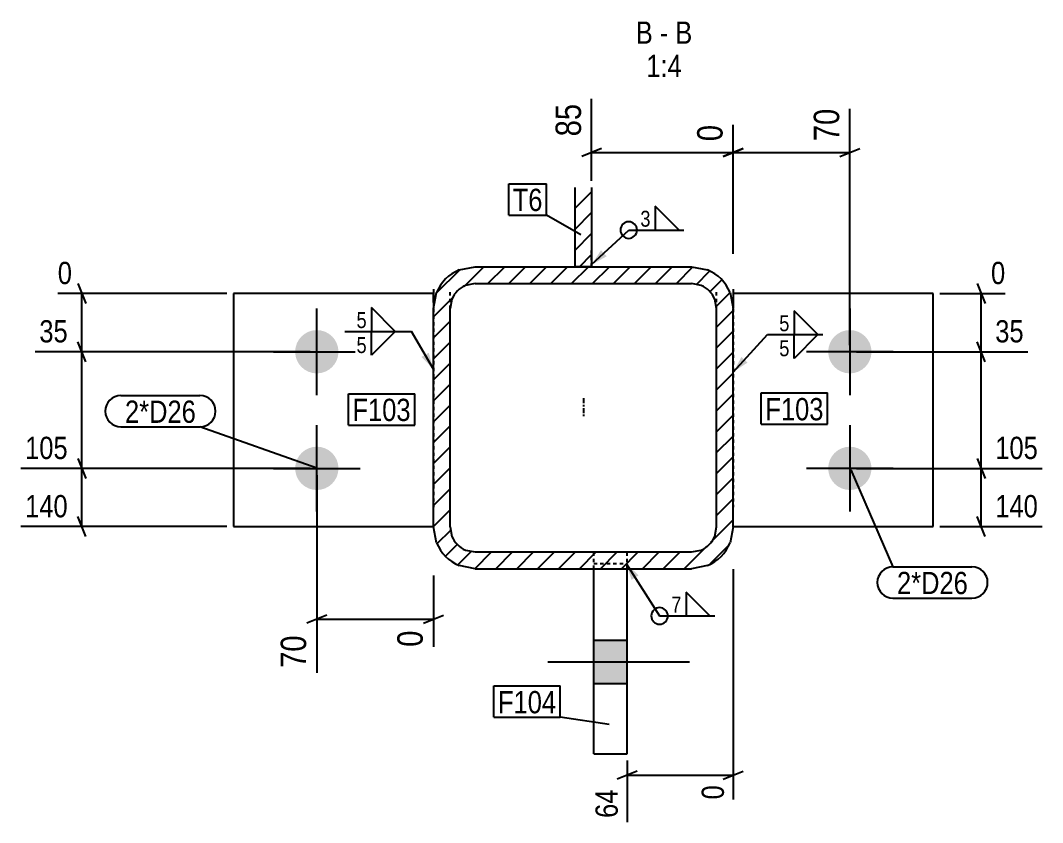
# Model space of a CAD drawing. Header units: millimetres. Extents: x 24 to 45421, y 9 to 1226.
# Drawn here: x 15414 to 16027, y 9 to 491 of the extents above; entities that cross this region are included whole.
import ezdxf

# ---------------------------------------------------------------- set-up
doc = ezdxf.new("R2010")
doc.units = ezdxf.units.MM
doc.linetypes.add('DXK_LINE_DOT2', pattern=[3.9198, 1.9599, -1.9599])
doc.linetypes.add('DXK_LINE_DOT3', pattern=[5.9187, 2.979, -0.9799, 0.9799, -0.9799])
for name, color, linetype in [('MÅLSÆTNING', 7, 'Continuous'), ('STÅL', 7, 'Continuous'), ('TEKST', 7, 'Continuous')]:
    doc.layers.add(name, color=color, linetype=linetype)
doc.styles.add('Arial Narrow', font='ARIALN.TTF', dxfattribs={"height": 0.2})

msp = doc.modelspace()

# ---------------------------------------------------------------- hatches: boundary and pattern name
at = {"layer": 'STÅL', "linetype": 'Continuous'}
h = msp.add_hatch(dxfattribs=at)
h.set_pattern_fill('', scale=2.8, style=0, pattern_type=0)
h.set_pattern_definition([(45, (15746.5965, 390.66), (-6.2862, 6.2862), [])])
h.paths.add_polyline_path([(15756.6, 390.66), (15746.6, 390.66), (15746.6, 343.06), (15756.6, 343.06)])
h = msp.add_hatch(dxfattribs=at)
h.set_pattern_fill('', scale=2.8, style=0, pattern_type=0)
h.set_pattern_definition([(45, (15839.6934, 327.51), (-6.28618, 6.28618), [])])
h.paths.add_polyline_path([(15841.6, 317.87), (15839.69, 327.51), (15834.27, 335.68), (15826.16, 341.14), (15816.6, 343.06), (15686.6, 343.06), (15677.03, 341.14), (15668.92, 335.68), (15663.5, 327.51), (15661.6, 317.87), (15661.6, 186.89), (15663.5, 177.26), (15668.92, 169.08), (15677.03, 163.62), (15686.6, 161.71), (15816.6, 161.71), (15826.16, 163.62), (15834.27, 169.08), (15839.69, 177.26), (15841.6, 186.89)])
h.paths.add_polyline_path([(15830.45, 181.11), (15827.2, 176.21), (15822.34, 172.93), (15816.6, 171.78), (15686.6, 171.78), (15680.86, 172.93), (15675.99, 176.21), (15672.74, 181.11), (15671.6, 186.89), (15671.6, 317.87), (15672.74, 323.65), (15675.99, 328.56), (15680.86, 331.83), (15686.6, 332.98), (15816.6, 332.98), (15822.34, 331.83), (15827.2, 328.56), (15830.45, 323.65), (15831.6, 317.87), (15831.6, 186.89)])
for points in [[(15591.6, 304.99, -1), (15591.6, 278.99, -1)], [(15911.6, 278.99, -1), (15911.6, 304.99, -1)], [(15591.6, 234.99, -1), (15591.6, 208.99, -1)], [(15911.6, 208.99, -1), (15911.6, 234.99, -1)], [(15777.85, 92.81), (15777.85, 118.81), (15757.85, 118.81), (15757.85, 92.81)]]:
    msp.add_hatch(color=96, dxfattribs=at).paths.add_polyline_path(points)
at = {"layer": 'TEKST', "linetype": 'Continuous'}
for points in [[(15765.61, 349.29), (15756.6, 344.29), (15762.19, 352.95)], [(15658.78, 291.39), (15661.6, 281.48), (15654.45, 288.9)], [(15850.2, 285.49), (15841.6, 279.81), (15846.51, 288.87)], [(15780.58, 155.07), (15777.3, 164.84), (15784.79, 157.76)]]:
    msp.add_hatch(color=3, dxfattribs=at).paths.add_polyline_path(points)

# ---------------------------------------------------------------- linework, layer by layer
at = {"layer": 'MÅLSÆTNING', "color": 7, "linetype": 'Continuous'}
for p, q in [((15756.6, 394.66), (15756.6, 443.73)), ((15911.6, 295.99), (15911.6, 437.9)), ((15841.6, 350.75), (15841.6, 428.15)), ((15841.6, 350.75), (15841.6, 428.15)), ((15762.6, 414), (15750.6, 409.2)), ((15756.6, 411.6), (15841.6, 411.6)), ((15847.6, 414), (15835.6, 409.2)), ((15835.6, 409.2), (15847.6, 414)), ((15841.6, 411.6), (15911.6, 411.6)), ((15905.6, 409.2), (15917.6, 414)), ((15448.21, 332.99), (15453.01, 320.99)), ((15987.95, 332.99), (15992.75, 320.99)), ((15537.6, 326.99), (15436.08, 326.99)), ((15450.61, 291.99), (15450.61, 326.99)), ((15965.6, 326.99), (16004.88, 326.99)), ((15990.35, 291.99), (15990.35, 326.99)), ((15453.01, 285.99), (15448.21, 297.99)), ((15453.01, 285.99), (15448.21, 297.99)), ((15992.75, 285.99), (15987.95, 297.99)), ((15992.75, 285.99), (15987.95, 297.99)), ((15587.6, 291.99), (15422.45, 291.99)), ((15450.61, 221.99), (15450.61, 291.99)), ((15915.6, 291.99), (16018.51, 291.99)), ((15990.35, 221.99), (15990.35, 291.99)), ((15448.21, 227.99), (15453.01, 215.99)), ((15448.21, 227.99), (15453.01, 215.99)), ((15987.95, 227.99), (15992.75, 215.99)), ((15987.95, 227.99), (15992.75, 215.99)), ((15587.6, 221.99), (15413.92, 221.99)), ((15587.6, 221.99), (15413.92, 221.99)), ((15450.61, 186.99), (15450.61, 221.99)), ((15915.6, 221.99), (16027.04, 221.99)), ((15990.35, 186.99), (15990.35, 221.99)), ((15591.6, 217.99), (15591.6, 99.28)), ((15453.01, 180.99), (15448.21, 192.99)), ((15992.75, 180.99), (15987.95, 192.99)), ((15537.6, 186.99), (15413.92, 186.99)), ((15965.6, 186.99), (16027.04, 186.99)), ((15841.6, 161.37), (15841.6, 23.23)), ((15661.6, 157.71), (15661.6, 114.86)), ((15597.6, 133.81), (15585.6, 129.01)), ((15591.6, 131.41), (15661.6, 131.41)), ((15655.6, 129.01), (15667.6, 133.81)), ((15777.85, 46.7), (15777.85, 9.6)), ((15783.85, 40.16), (15771.85, 35.36)), ((15777.85, 37.76), (15841.6, 37.76)), ((15835.6, 35.36), (15847.6, 40.16))]:
    msp.add_line(p, q, dxfattribs=at)
at = {"layer": 'STÅL', "color": 2, "linetype": 'Continuous'}
for p, q in [((15746.6, 343.06), (15746.6, 390.66)), ((15756.6, 390.66), (15756.6, 343.06)), ((15677.03, 341.14), (15686.6, 343.06)), ((15686.6, 343.06), (15816.6, 343.06)), ((15756.6, 343.06), (15746.6, 343.06)), ((15816.6, 343.06), (15826.16, 341.14)), ((15686.6, 332.98), (15680.86, 331.83)), ((15686.6, 332.98), (15816.6, 332.98)), ((15822.34, 331.83), (15816.6, 332.98)), ((15661.6, 326.99), (15541.6, 326.99)), ((15541.6, 326.99), (15541.6, 186.99)), ((15661.6, 329.6), (15661.6, 326.99)), ((15661.6, 317.87), (15663.5, 327.51)), ((15661.6, 321.56), (15661.6, 326.99)), ((15839.69, 327.51), (15841.6, 317.87)), ((15841.6, 329.6), (15841.6, 326.99)), ((15841.6, 326.99), (15841.6, 321.56)), ((15961.6, 326.99), (15841.6, 326.99)), ((15961.6, 186.99), (15961.6, 326.99)), ((15661.6, 321.56), (15661.6, 317.87)), ((15672.74, 323.65), (15671.6, 317.87)), ((15831.6, 317.87), (15830.45, 323.65)), ((15841.6, 321.56), (15841.6, 317.87)), ((15661.6, 186.89), (15661.6, 317.87)), ((15671.6, 186.89), (15671.6, 317.87)), ((15831.6, 186.89), (15831.6, 317.87)), ((15841.6, 186.89), (15841.6, 317.87)), ((15541.6, 186.99), (15661.58, 186.99)), ((15663.5, 177.26), (15661.6, 186.89)), ((15671.6, 186.89), (15672.74, 181.11)), ((15830.45, 181.11), (15831.6, 186.89)), ((15841.6, 186.89), (15839.69, 177.26)), ((15841.61, 186.99), (15961.6, 186.99)), ((15680.86, 172.93), (15686.6, 171.78)), ((15816.6, 171.78), (15822.34, 172.93)), ((15686.6, 171.78), (15816.6, 171.78)), ((15686.6, 161.71), (15677.03, 163.62)), ((15686.6, 161.71), (15816.6, 161.71)), ((15757.85, 50.7), (15757.85, 161.71)), ((15777.85, 50.7), (15777.85, 161.71)), ((15826.16, 163.62), (15816.6, 161.71)), ((15757.85, 50.7), (15777.85, 50.7))]:
    msp.add_line(p, q, dxfattribs=at)
at = {"layer": 'STÅL', "color": 7, "linetype": 'DXK_LINE_DOT2'}
for p, q in [((15746.6, 343.06), (15746.6, 354.78)), ((15756.6, 343.06), (15756.6, 354.78)), ((15661.6, 326.99), (15661.6, 321.56)), ((15671.6, 317.87), (15671.6, 329.6)), ((15831.6, 317.87), (15831.6, 329.6)), ((15841.6, 326.99), (15841.6, 321.56)), ((15661.6, 321.56), (15661.6, 198.62)), ((15841.6, 321.56), (15841.6, 198.62)), ((15661.6, 186.89), (15661.6, 198.62)), ((15671.6, 186.89), (15671.6, 198.62)), ((15831.6, 186.89), (15831.6, 198.62)), ((15841.6, 186.89), (15841.6, 198.62)), ((15661.6, 186.99), (15661.58, 186.99)), ((15841.6, 186.99), (15841.61, 186.99)), ((15757.85, 161.71), (15757.85, 173.43)), ((15777.85, 161.71), (15777.85, 173.43)), ((15757.85, 164.84), (15777.85, 164.84))]:
    msp.add_line(p, q, dxfattribs=at)
at = {"layer": 'STÅL', "color": 96, "linetype": 'Continuous'}
for p, q in [((15591.6, 265.99), (15591.6, 317.99)), ((15911.6, 317.99), (15911.6, 265.99)), ((15565.6, 291.99), (15617.6, 291.99)), ((15937.6, 291.99), (15885.6, 291.99)), ((15591.6, 195.99), (15591.6, 247.99)), ((15911.6, 247.99), (15911.6, 195.99)), ((15565.6, 221.99), (15617.6, 221.99)), ((15937.6, 221.99), (15885.6, 221.99)), ((15757.85, 118.81), (15777.85, 118.81)), ((15730.35, 105.81), (15815.35, 105.81)), ((15757.85, 92.81), (15777.85, 92.81))]:
    msp.add_line(p, q, dxfattribs=at)
at = {"layer": 'STÅL', "color": 7, "linetype": 'DXK_LINE_DOT3'}
msp.add_line((15751.6, 264.11), (15751.6, 252.38), dxfattribs=at)
at = {"layer": 'STÅL', "color": 2, "linetype": 'Continuous'}
for centre, radius, start, end in [((15686.72, 317.99), 25.09, 112.7149, 157.71377), ((15816.47, 317.99), 25.09, 22.28623, 67.2851), ((15686.67, 317.94), 15.06, 112.7149, 157.71377), ((15816.52, 317.94), 15.06, 22.28623, 67.2851), ((15686.67, 186.82), 15.06, 202.28623, 247.2851), ((15816.52, 186.82), 15.06, 292.7149, 337.71377), ((15686.72, 186.77), 25.09, 202.28623, 247.2851), ((15816.47, 186.77), 25.09, 292.7149, 337.71377)]:
    msp.add_arc(centre, radius, start, end, dxfattribs=at)
at = {"layer": 'TEKST', "color": 3, "linetype": 'Continuous'}
for p, q in [((15756.6, 344.29), (15778.82, 365.07)), ((15661.6, 281.48), (15648.52, 304.23)), ((15841.6, 279.81), (15862.22, 302.3)), ((15777.3, 164.84), (15797.39, 133.37))]:
    msp.add_line(p, q, dxfattribs=at)
for centre in [(15778.82, 365.07), (15797.39, 133.37)]:
    msp.add_arc(centre, 5, 90, 270, dxfattribs=at)

# ---------------------------------------------------------------- wipeouts: each hides what was drawn before it
at = {"color": 0, "linetype": 'Continuous'}
for points, layer in [([(15753.4, 444.01), (15731, 444.01), (15731, 418.11), (15753.4, 418.11)], 'MÅLSÆTNING'), ([(15588.4, 124.9), (15566, 124.9), (15566, 99), (15588.4, 99)], 'MÅLSÆTNING'), ([(15793.3, 476.88), (15793.3, 490.88), (15783.07, 490.88), (15783.07, 476.88)], 'TEKST'), ([(15802.6, 476.88), (15802.6, 490.88), (15797.5, 490.88), (15797.5, 476.88)], 'TEKST'), ([(15817.02, 476.88), (15817.02, 490.88), (15806.8, 490.88), (15806.8, 476.88)], 'TEKST'), ([(15810.71, 456.88), (15810.71, 470.88), (15789.38, 470.88), (15789.38, 456.88)], 'TEKST')]:
    msp.add_wipeout(points, dxfattribs=at).dxf.layer = layer
at = {"color": 0}
for points in [[(15727.08, 376.48), (15727.08, 390.48), (15709.18, 390.48), (15709.18, 376.48)], [(15792.72, 366.27), (15792.72, 377.87), (15785.02, 377.87), (15785.02, 366.27)], [(15622.32, 305.43), (15622.32, 317.03), (15614.63, 317.03), (15614.63, 305.43)], [(15876.11, 303.5), (15876.11, 315.1), (15868.42, 315.1), (15868.42, 303.5)], [(15647.95, 250.41), (15647.95, 264.41), (15612.99, 264.41), (15612.99, 250.41)], [(15895.82, 250.83), (15895.82, 264.83), (15860.86, 264.83), (15860.86, 250.83)], [(15519.06, 249.31), (15519.06, 263.31), (15476.43, 263.31), (15476.43, 249.31)], [(15982.53, 146.49), (15982.53, 160.49), (15939.9, 160.49), (15939.9, 146.49)], [(15811.29, 134.57), (15811.29, 146.17), (15803.59, 146.17), (15803.59, 134.57)], [(15735.31, 74.94), (15735.31, 88.94), (15700.35, 88.94), (15700.35, 74.94)]]:
    msp.add_wipeout(points, dxfattribs=at).dxf.layer = 'TEKST'

# ---------------------------------------------------------------- next in the draw order: linework, layer by layer
at = {"layer": 'TEKST', "color": 3, "linetype": 'Continuous'}
for p, q in [((15809.06, 365.07), (15794.77, 379.35)), ((15794.77, 379.35), (15794.77, 365.07)), ((15778.82, 365.07), (15811.92, 365.07)), ((15794.77, 365.07), (15809.06, 365.07)), ((15638.67, 304.23), (15624.38, 318.52)), ((15624.38, 318.52), (15624.38, 304.23)), ((15892.45, 302.3), (15878.17, 316.59)), ((15878.17, 316.59), (15878.17, 302.3)), ((15624.38, 304.23), (15638.67, 304.23)), ((15878.17, 302.3), (15892.45, 302.3)), ((15827.63, 133.37), (15813.34, 147.66)), ((15813.34, 147.66), (15813.34, 133.37)), ((15797.39, 133.37), (15830.49, 133.37)), ((15813.34, 133.37), (15827.63, 133.37))]:
    msp.add_line(p, q, dxfattribs=at)
for centre in [(15778.82, 365.07), (15797.39, 133.37)]:
    msp.add_arc(centre, 5, 270, 90, dxfattribs=at)

# ---------------------------------------------------------------- next in the draw order: texts
at = {"layer": 'MÅLSÆTNING', "color": 3, "linetype": 'Continuous', "style": 'Arial Narrow'}
for s, p in [('85', (15750.2, 421.31)), ('70', (15585.2, 102.2))]:
    msp.add_text(s, height=15.271, rotation=90.00021, dxfattribs=at).set_placement(p)
at = {"layer": 'TEKST', "color": 3, "linetype": 'Continuous', "style": 'Arial Narrow'}
for s, height, p in [('B', 13.36, (15783.07, 476.88)), ('B', 13.36, (15806.8, 476.88)), ('-', 13.36, (15797.5, 476.88)), ('1:4', 13.362, (15789.38, 456.88))]:
    msp.add_text(s, height=height, dxfattribs=at).set_placement(p)
at = {"layer": 'TEKST', "color": 3, "style": 'Arial Narrow'}
for s, p in [('3', (15785.82, 367.07)), ('5', (15615.43, 306.23)), ('5', (15869.22, 304.3)), ('7', (15804.39, 135.37))]:
    msp.add_text(s, height=9.54, dxfattribs=at).set_placement(p)

# ---------------------------------------------------------------- next in the draw order: wipeouts: each hides what was drawn before it
at = {"color": 0, "linetype": 'Continuous'}
for points in [[(15908.4, 441.1), (15886, 441.1), (15886, 415.2), (15908.4, 415.2)], [(15838.4, 431.35), (15816, 431.35), (15816, 415.2), (15838.4, 415.2)], [(15447.41, 329.79), (15447.41, 349.39), (15433.28, 349.39), (15433.28, 329.79)], [(16007.68, 329.79), (16007.68, 349.39), (15993.55, 349.39), (15993.55, 329.79)], [(15444.86, 294.79), (15444.86, 314.39), (15422.2, 314.39), (15422.2, 294.79)], [(16018.76, 294.79), (16018.76, 314.39), (15996.1, 314.39), (15996.1, 294.79)], [(15444.86, 224.79), (15444.86, 244.39), (15413.67, 244.39), (15413.67, 224.79)], [(16027.29, 224.79), (16027.29, 244.39), (15996.1, 244.39), (15996.1, 224.79)], [(15444.86, 189.79), (15444.86, 209.39), (15413.67, 209.39), (15413.67, 189.79)], [(16027.29, 189.79), (16027.29, 209.39), (15996.1, 209.39), (15996.1, 189.79)], [(15658.4, 127.81), (15636, 127.81), (15636, 111.66), (15658.4, 111.66)], [(15775.05, 32.01), (15755.45, 32.01), (15755.45, 9.35), (15775.05, 9.35)], [(15838.8, 34.56), (15819.2, 34.56), (15819.2, 20.43), (15838.8, 20.43)]]:
    msp.add_wipeout(points, dxfattribs=at).dxf.layer = 'MÅLSÆTNING'
at = {"color": 0}
for points in [[(15727.08, 376.48), (15727.08, 390.48), (15709.18, 390.48), (15709.18, 376.48)], [(15647.95, 250.41), (15647.95, 264.41), (15612.99, 264.41), (15612.99, 250.41)], [(15895.82, 250.83), (15895.82, 264.83), (15860.86, 264.83), (15860.86, 250.83)], [(15519.06, 249.31), (15519.06, 263.31), (15476.43, 263.31), (15476.43, 249.31)], [(15982.53, 146.49), (15982.53, 160.49), (15939.9, 160.49), (15939.9, 146.49)], [(15735.31, 74.94), (15735.31, 88.94), (15700.35, 88.94), (15700.35, 74.94)]]:
    msp.add_wipeout(points, dxfattribs=at).dxf.layer = 'TEKST'

# ---------------------------------------------------------------- next in the draw order: linework, layer by layer
at = {"layer": 'MÅLSÆTNING', "color": 7, "linetype": 'Continuous'}
for p, q in [((15587.6, 291.99), (15422.45, 291.99)), ((15915.6, 291.99), (16018.51, 291.99)), ((15915.6, 221.99), (16027.04, 221.99))]:
    msp.add_line(p, q, dxfattribs=at)
at = {"layer": 'TEKST', "color": 7, "linetype": 'Continuous'}
for p, q in [((15706.78, 392.88), (15729.48, 392.88)), ((15706.78, 374.08), (15706.78, 392.88)), ((15729.48, 374.08), (15729.48, 392.88)), ((15706.78, 374.08), (15729.48, 374.08)), ((15750.06, 362.08), (15729.48, 374.08)), ((15474.03, 265.71), (15521.46, 265.71)), ((15610.59, 266.81), (15650.35, 266.81)), ((15610.59, 248.01), (15610.59, 266.81)), ((15650.35, 248.01), (15650.35, 266.81)), ((15858.46, 267.23), (15898.22, 267.23)), ((15858.46, 248.43), (15858.46, 267.23)), ((15898.22, 248.43), (15898.22, 267.23)), ((15474.03, 246.91), (15521.46, 246.91)), ((15591.6, 222.11), (15521.46, 246.91)), ((15610.59, 248.01), (15650.35, 248.01)), ((15858.46, 248.43), (15898.22, 248.43)), ((15912.17, 221.16), (15937.5, 162.89)), ((15937.5, 162.89), (15984.93, 162.89)), ((15937.5, 144.09), (15984.93, 144.09)), ((15697.95, 91.34), (15737.71, 91.34)), ((15697.95, 72.54), (15697.95, 91.34)), ((15737.71, 72.54), (15737.71, 91.34)), ((15697.95, 72.54), (15737.71, 72.54)), ((15767.11, 68.31), (15737.71, 72.54))]:
    msp.add_line(p, q, dxfattribs=at)
for centre, start, end in [((15474.03, 256.31), 90, 270), ((15521.46, 256.31), 270, 90), ((15937.5, 153.49), 90, 270), ((15984.93, 153.49), 270, 90)]:
    msp.add_arc(centre, 9.4, start, end, dxfattribs=at)

# ---------------------------------------------------------------- next in the draw order: texts
at = {"layer": 'MÅLSÆTNING', "color": 3, "linetype": 'Continuous', "style": 'Arial Narrow'}
for s, height, p in [('70', 15.271, (15905.2, 418.4)), ('0', 15.27, (15835.2, 418.4)), ('0', 15.27, (15655.2, 114.86)), ('0', 13.36, (15836, 23.23)), ('64', 13.362, (15772.25, 12.15))]:
    msp.add_text(s, height=height, rotation=90.00021, dxfattribs=at).set_placement(p)
for s, height, p in [('0', 13.36, (15436.08, 332.59)), ('0', 13.36, (15996.35, 332.59)), ('35', 13.362, (15425, 297.59)), ('35', 13.362, (15998.9, 297.59)), ('105', 13.362, (15416.47, 227.59)), ('105', 13.362, (15998.9, 227.59)), ('140', 13.362, (15416.47, 192.59)), ('140', 13.362, (15998.9, 192.59))]:
    msp.add_text(s, height=height, dxfattribs=at).set_placement(p)
at = {"layer": 'TEKST', "color": 3, "style": 'Arial Narrow'}
for s, p in [('T6', (15709.18, 376.48)), ('F103', (15612.99, 250.41)), ('F103', (15860.86, 250.83)), ('2*D26', (15476.43, 249.31)), ('2*D26', (15939.9, 146.49)), ('F104', (15700.35, 74.94))]:
    msp.add_text(s, height=13.362, dxfattribs=at).set_placement(p)

# ---------------------------------------------------------------- next in the draw order: wipeouts: each hides what was drawn before it
at = {"color": 0, "linetype": 'Continuous'}
for points in [[(15622.32, 290.43), (15622.32, 302.03), (15614.63, 302.03), (15614.63, 290.43)], [(15876.11, 288.5), (15876.11, 300.1), (15868.42, 300.1), (15868.42, 288.5)]]:
    msp.add_wipeout(points, dxfattribs=at).dxf.layer = 'TEKST'

# ---------------------------------------------------------------- next in the draw order: linework, layer by layer
at = {"layer": 'TEKST', "color": 3, "linetype": 'Continuous'}
for p, q in [((15608.43, 304.23), (15648.52, 304.23)), ((15624.38, 304.23), (15638.67, 304.23)), ((15638.67, 304.23), (15624.38, 289.95)), ((15624.38, 289.95), (15624.38, 304.23)), ((15862.22, 302.3), (15895.31, 302.3)), ((15878.17, 302.3), (15892.45, 302.3)), ((15892.45, 302.3), (15878.17, 288.02)), ((15878.17, 288.02), (15878.17, 302.3))]:
    msp.add_line(p, q, dxfattribs=at)

# ---------------------------------------------------------------- next in the draw order: texts
at = {"layer": 'TEKST', "color": 3, "linetype": 'Continuous', "style": 'Arial Narrow'}
for p in [(15615.43, 291.23), (15869.22, 289.3)]:
    msp.add_text('5', height=9.54, dxfattribs=at).set_placement(p)

doc.saveas('drawing.dxf')
